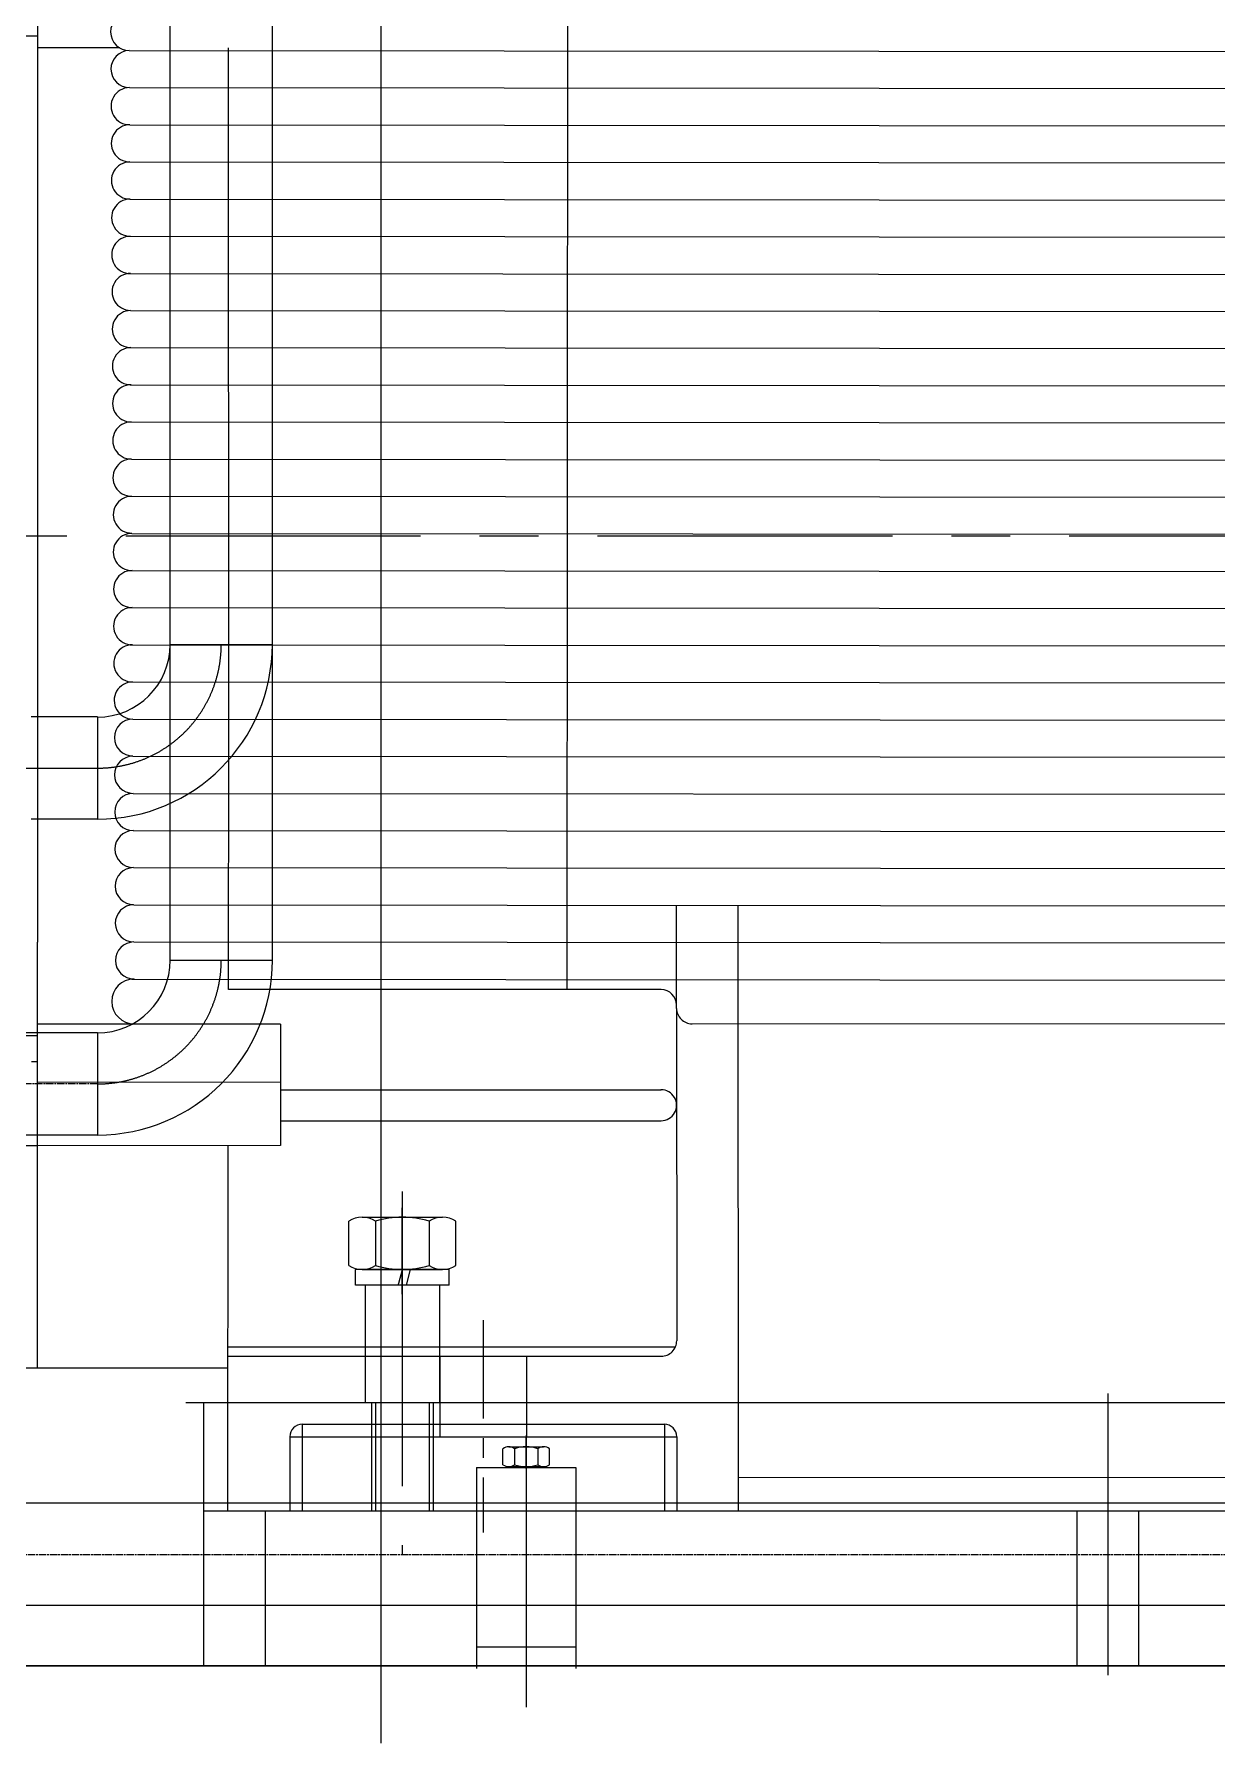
# Model space of a CAD drawing. Header units: millimetres. Extents: x 1925 to 561113, y 7411 to 433459.
# Drawn here: x 487922 to 497628, y 176306 to 190280 of the extents above; entities that cross this region are included whole.
import ezdxf

# ---------------------------------------------------------------- set-up
doc = ezdxf.new("R2010")
doc.units = ezdxf.units.MM
doc.header["$LTSCALE"] = 25.4
for name, pattern in [('ACAD_ISO02W100', [15, 12, -3]), ('CENTER', [50.8, 31.75, -6.35, 6.35, -6.35]), ('CHAIN', [0.7087, 0.4724, -0.0591, 0.1181, -0.0591]), ('EB_DASHDOT', [39, 30, -3, 3, -3])]:
    doc.linetypes.add(name, pattern=pattern)
for name, color, linetype, lineweight in [('CAXA0', 7, 'Continuous', 5), ('CAXA1', 5, 'CENTER', 5), ('CAXA3', 7, 'Continuous', 5), ('虚线', 6, 'ACAD_ISO02W100', 5)]:
    doc.layers.add(name, color=color, linetype=linetype, lineweight=lineweight)

msp = doc.modelspace()

# ---------------------------------------------------------------- linework, layer by layer
at = {"color": 7, "lineweight": 5}
for p, q in [((489039.52, 182680.19), (489039.52, 208534.57)), ((489877.72, 182680.19), (489877.72, 208534.57)), ((490766.51, 208004.67), (490766.51, 176254.74)), ((487949.71, 192986.49), (487949.86, 189493.25)), ((492301.99, 192399.16), (492295.3, 182438.86)), ((487949.83, 190262.3), (487644.67, 190262.3)), ((488624.82, 190166.27), (487949.83, 190166.27)), ((488703.93, 190144.6), (503518.55, 190132.01)), ((489521.28, 184516.93), (489516.62, 190166.27)), ((488705.49, 189839.79), (503518.55, 189827.21)), ((487949.86, 189493.25), (487949.86, 182828.25)), ((488707.14, 189534.99), (503518.55, 189522.41)), ((488700.42, 189230.2), (503518.55, 189217.61)), ((488708.38, 188925.39), (503518.55, 188912.81)), ((488711.8, 188620.59), (503518.55, 188608.01)), ((488690.34, 188315.81), (503518.55, 188303.21)), ((488714.95, 188010.99), (503518.55, 187998.41)), ((488716.53, 187706.19), (503518.55, 187693.62)), ((488709.62, 187401.39), (503518.55, 187388.82)), ((488709.06, 187096.6), (503518.55, 187084.02)), ((488721.26, 186791.79), (503518.55, 186779.22)), ((488722.84, 186486.99), (503518.55, 186474.42)), ((488725.21, 186182.18), (503518.55, 186169.62)), ((488710.69, 185877.4), (503518.55, 185864.82)), ((488709.84, 185572.6), (503518.55, 185560.02)), ((488712.3, 185267.8), (503518.55, 185255.22)), ((489039.31, 185271.64), (489877.72, 185271.64)), ((488718.8, 184962.99), (503518.55, 184950.42)), ((487898.71, 184679.2), (488442.41, 184679.2)), ((488442.41, 184674.74), (488442.41, 183836.54)), ((488732.3, 184658.18), (503518.55, 184645.62)), ((489518.48, 182438.86), (489521.28, 184516.93)), ((488733.88, 184353.38), (503518.55, 184340.82)), ((488735.46, 184048.58), (503518.55, 184036.02)), ((487897.96, 183841.01), (488442.41, 183841.01)), ((488737.04, 183743.78), (503518.55, 183731.22)), ((488738.61, 183438.98), (503518.55, 183426.42)), ((488740.19, 183134.18), (503518.55, 183121.62)), ((493193.93, 182311.93), (493193.53, 183130.39)), ((493703.68, 178159.77), (493700.78, 183129.96)), ((487949.71, 179335.01), (487949.86, 182828.25)), ((488741.77, 182829.38), (503518.55, 182816.82)), ((489039.48, 182680.19), (489877.72, 182680.19)), ((488723.76, 182524.59), (503518.55, 182512.02)), ((493066.93, 182438.86), (489518.48, 182438.86)), ((493193.95, 182284.54), (493193.93, 182311.93)), ((493193.95, 182284.54), (493195.3, 179556.83)), ((489945.04, 182155.23), (487949.83, 182155.23)), ((489945.04, 182155.23), (489945.04, 181361.2)), ((493321.03, 182157.6), (500112.4, 182162.37)), ((488442.59, 182083.29), (480379.51, 182083.29)), ((487949.83, 182059.2), (487644.67, 182059.2)), ((488442.59, 182083.29), (488442.59, 181245.09)), ((487902.03, 181847.88), (487949.82, 181847.88)), ((489945.04, 181676.84), (487949.81, 181678.75)), ((489945.04, 181615.2), (493066.96, 181616.54)), ((493012.37, 181614.82), (493012.37, 181614.82)), ((489945.04, 181361.2), (493067.07, 181362.54)), ((489945.04, 181361.2), (489945.11, 181158.88)), ((488442.59, 181245.09), (480379.51, 181245.09)), ((487949.79, 181156.77), (487444.01, 181157.5)), ((489945.11, 181158.88), (487942.68, 181156.76)), ((489512.72, 178159.77), (489516.36, 181158.42)), ((489512.72, 179505.96), (493184.69, 179505.96)), ((489512.72, 179429.76), (493068.3, 179429.76)), ((491252.59, 179429.76), (491252.59, 178769.37)), ((491963.79, 179429.76), (491963.79, 178769.37)), ((487822.71, 179335.01), (489514.3, 179335.01)), ((489168.8, 179048.87), (504152.24, 179048.87)), ((489311.32, 179048.87), (489311.32, 176889.75)), ((490724.54, 179048.87), (490724.54, 178159.87)), ((490724.54, 179048.87), (490724.54, 178159.87)), ((491163.8, 179048.87), (491163.8, 178159.87)), ((491163.8, 179048.87), (491163.8, 178159.87)), ((490122.78, 178870.97), (490122.29, 178159.77)), ((490122.78, 178870.97), (493094.09, 178870.97)), ((493094.09, 178870.97), (493094.09, 178159.77)), ((490020.69, 178769.37), (493195.69, 178769.37)), ((490021.18, 178769.37), (490020.69, 178159.77)), ((493195.69, 178769.37), (493195.69, 178159.77)), ((491553.95, 178517.63), (491553.95, 176866.84)), ((491553.95, 178517.63), (492366.75, 178517.63)), ((492366.75, 178517.63), (492366.75, 176866.84)), ((498530.08, 178435.16), (493703.52, 178431.28)), ((504303.32, 178223.1), (485531.59, 178223.1)), ((489311.32, 178159.87), (504152.24, 178159.87)), ((489512.72, 178159.77), (493703.68, 178159.77)), ((489819.32, 178159.87), (489819.32, 176889.75)), ((496477.78, 178159.87), (496477.78, 176889.74)), ((496985.78, 178159.87), (496985.78, 176889.74)), ((504303.32, 177384.9), (485531.59, 177384.9)), ((491553.95, 177044.43), (492366.75, 177044.43)), ((504152.24, 176889.75), (467322.37, 176889.75)), ((487116.09, 176889.74), (502737.06, 176889.74)), ((487116.15, 176889.75), (502737.11, 176889.75))]:
    msp.add_line(p, q, dxfattribs=at)
for centre, radius, start, end in [((488703.19, 190297.06), 152.47, 90.321333, 270.276322), ((488705.9, 189992.2), 152.41, 90.744173, 269.844121), ((488706.28, 189687.53), 152.27, 90.296488, 270.296488), ((488707.86, 189382.73), 152.27, 90.296488, 270.296488), ((488709.43, 189077.93), 152.54, 90.296488, 270.296488), ((488711.01, 188773.25), 152.14, 90.296488, 270.296488), ((488712.59, 188467.39), 153.2, 90.296488, 270.296488), ((488714.16, 188164.07), 151.74, 90.296488, 270.296488), ((488715.74, 187859.08), 151.91, 90.296488, 270.296488), ((488717.32, 187553.93), 152.26, 90.296488, 270.296488), ((488718.9, 187248.98), 152.7, 90.296488, 270.296488), ((488720.47, 186944.33), 152.46, 90.296488, 270.296488), ((488722.05, 186639.53), 152.25, 90.296488, 270.296488), ((488723.62, 186335.73), 151.25, 90.296488, 270.296488), ((488725.21, 186029.44), 152.74, 90.296488, 270.296488), ((488726.78, 185725.55), 151.83, 90.296488, 270.296488), ((488728.36, 185420.34), 153.38, 90.296488, 270.296488), ((488729.94, 185115.7), 153.12, 90.296488, 270.296488), ((488731.51, 184810.74), 151.85, 90.296488, 270.296488), ((488733.09, 184506.76), 151.42, 90.464336, 270.119625), ((488734.67, 184201.14), 152.24, 90.472455, 270.111506), ((488736.25, 183896.21), 152.37, 90.481324, 270.102637), ((488737.82, 183591.7), 152.08, 90.490709, 270.093252), ((488739.4, 183287.57), 151.4, 90.500649, 270.083312), ((488740.98, 182982.17), 152.01, 90.508875, 270.075086), ((488742.55, 182677.53), 151.85, 90.518146, 270.065815), ((488442.59, 182680.19), 596.9, 270, 0), ((488442.59, 182680.19), 1435.1, 270, 0), ((488743.77, 182341.69), 183.99, 90.323881, 270.26008), ((493066.93, 182311.87), 127, 0.028389, 90), ((493320.94, 182284.6), 127, 180.028389, 270.040274), ((493067.34, 181489.54), 127, 269.879281, 90.445743), ((493068.3, 179556.76), 127, 270, 0.028389), ((490122.78, 178769.37), 101.6, 90, 180), ((493094.09, 178769.37), 101.6, 0, 90)]:
    msp.add_arc(centre, radius, start, end, dxfattribs=at)
at = {"layer": 'CAXA0', "color": 7, "lineweight": 5}
for p, q in [((490614.22, 180570.33), (491274.13, 180570.33)), ((490504.23, 180173.51), (490504.23, 180537.89)), ((490724.2, 180537.89), (490724.2, 180173.51)), ((491164.14, 180537.89), (491164.14, 180173.51)), ((491384.11, 180173.51), (491384.11, 180537.89)), ((491327.71, 180141.07), (490560.63, 180141.07)), ((490560.63, 180014.07), (490560.63, 180141.07)), ((490614.22, 180141.07), (491274.13, 180141.07)), ((490915.71, 180030.51), (490945.33, 180141.07)), ((490977.04, 180014.07), (491011.07, 180141.07)), ((491327.71, 180014.07), (491327.71, 180141.07)), ((491327.71, 180014.07), (490560.63, 180014.07)), ((490911.3, 180014.07), (490915.71, 180030.51)), ((491770.13, 178538.86), (491770.13, 178670.85)), ((491817.79, 178686.14), (492103.76, 178686.14)), ((491865.45, 178670.85), (491865.45, 178538.86)), ((492056.1, 178670.85), (492056.1, 178538.86)), ((492151.42, 178538.86), (492151.42, 178670.85)), ((491817.79, 178523.58), (492103.76, 178523.58))]:
    msp.add_line(p, q, dxfattribs=at)
for centre, radius, start, end in [((490614.22, 180367.66), 202.66, 57.132768, 122.867232), ((490944.17, 179808.33), 762, 73.221345, 106.778655), ((491274.13, 180367.66), 202.66, 57.132768, 122.867232), ((490614.22, 180343.73), 202.66, 237.132768, 302.867232), ((490944.17, 180903.07), 762, 253.221345, 286.778655), ((491274.13, 180343.73), 202.66, 237.132768, 302.867232), ((491817.79, 178604.2), 81.93, 54.42999, 125.57001), ((491960.78, 178381.34), 304.8, 71.776086, 108.223914), ((492103.76, 178604.2), 81.93, 54.42999, 125.57001), ((491817.79, 178605.51), 81.93, 234.42999, 305.57001), ((491960.78, 178828.38), 304.8, 251.776086, 288.223914), ((492103.76, 178605.51), 81.93, 234.42999, 305.57001)]:
    msp.add_arc(centre, radius, start, end, dxfattribs=at)
at = {"layer": 'CAXA1', "linetype": 'CENTER', "lineweight": 5, "ltscale": 3}
for p, q in [((415126.56, 186160.81), (514393.94, 186160.81)), ((471894.23, 184255.64), (488442.41, 184255.64)), ((490944.17, 180782.29), (490944.17, 177804)), ((496731.78, 179125.07), (496731.78, 176813.55)), ((491960.35, 178781.98), (491960.35, 176582.47)), ((491960.35, 176635.98), (491960.35, 176548.52))]:
    msp.add_line(p, q, dxfattribs=at)
at = {"layer": 'CAXA1', "linetype": 'EB_DASHDOT', "lineweight": 5}
for p, q in [((490944.17, 180108.63), (490944.17, 180646.53)), ((490944.17, 179937.87), (490944.17, 180217.27)), ((491960.78, 178508.29), (491960.78, 178762.34))]:
    msp.add_line(p, q, dxfattribs=at)
at = {"layer": 'CAXA1', "linetype": 'CENTER', "lineweight": 5}
msp.add_line((491607.49, 179724.94), (491606.98, 177981.99), dxfattribs=at)
at = {"layer": 'CAXA1', "linetype": 'CENTER', "lineweight": 5, "ltscale": 3}
for centre, start in [((488442.41, 185271.64), 269.999976), ((488442.59, 182680.19), 269.999996)]:
    msp.add_arc(centre, 1016, start, 0, dxfattribs=at)
at = {"layer": 'CAXA3', "color": 7, "linetype": 'Continuous', "lineweight": 5}
for p, q in [((490690.17, 179048.87), (490690.17, 178159.87)), ((490690.17, 179048.87), (490690.17, 178159.87)), ((491198.17, 179048.87), (491198.17, 178159.87)), ((491198.17, 179048.87), (491198.17, 178159.87))]:
    msp.add_line(p, q, dxfattribs=at)
for radius in [596.9, 1435.1]:
    msp.add_arc((488442.41, 185271.64), radius, 270, 0, dxfattribs=at)
at = {"layer": '虚线', "color": 7, "linetype": 'CHAIN', "lineweight": 5, "ltscale": 5}
for p, q in [((488442.59, 181664.19), (480379.51, 181664.19)), ((478060.53, 177804), (504303.32, 177804))]:
    msp.add_line(p, q, dxfattribs=at)
at = {"layer": '虚线', "color": 7, "lineweight": 5, "ltscale": 5}
for p, q in [((490639.37, 180014.07), (490639.37, 179048.87)), ((490639.37, 180014.07), (490639.37, 179048.87)), ((491248.97, 180014.07), (491248.97, 179048.87)), ((491248.97, 180014.07), (491248.97, 179048.87))]:
    msp.add_line(p, q, dxfattribs=at)

doc.saveas('drawing.dxf')
